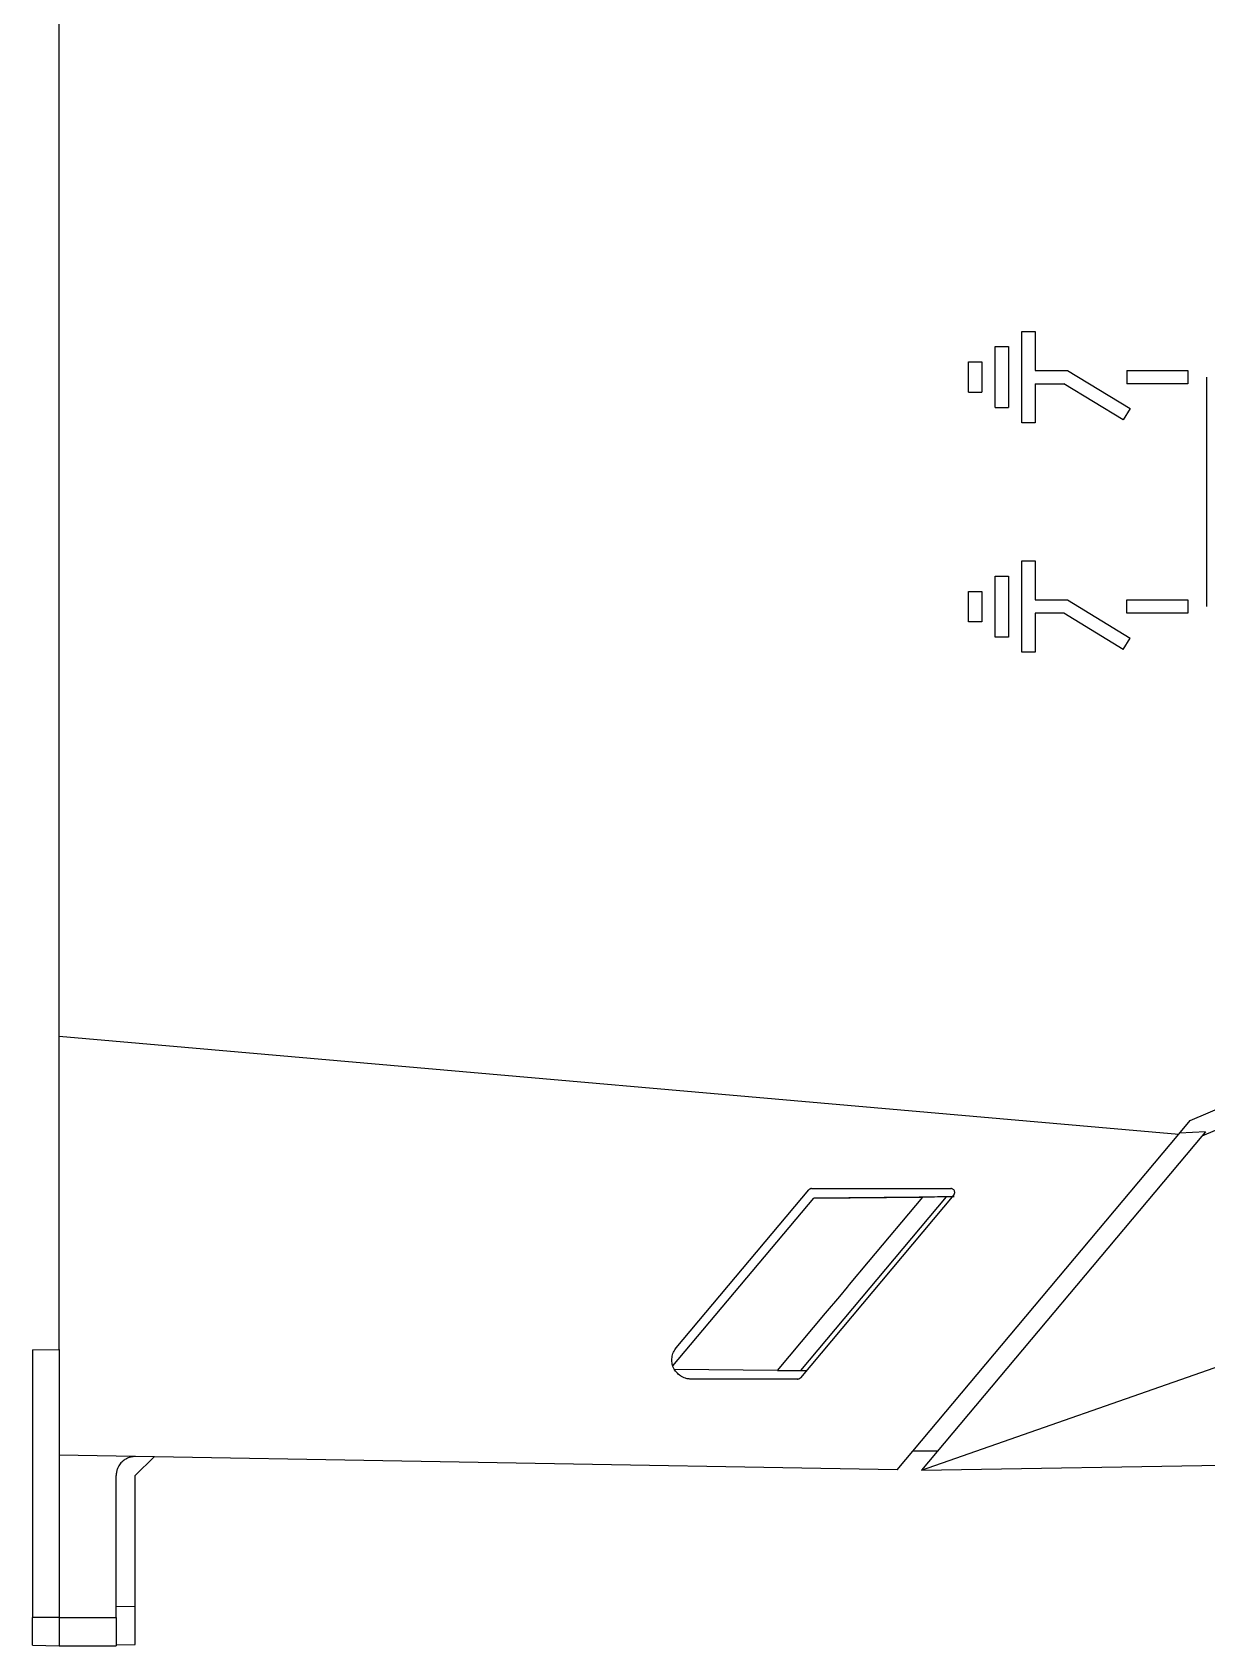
# Model space of a CAD drawing. Extents: x 86 to 639, y 68 to 658.
# Drawn here: x 86.4 to 148.1, y 308 to 392.7 of the extents above; entities that cross this region are included whole.
import ezdxf

# ---------------------------------------------------------------- set-up
doc = ezdxf.new("R2010")
doc.units = 0
doc.layers.get('0').update_dxf_attribs({"linetype": 'CONTINUOUS'})

msp = doc.modelspace()

# ---------------------------------------------------------------- linework, layer by layer
at = {"color": 7, "linetype": 'CONTINUOUS'}
for p, q in [((87.802, 339.998), (87.802, 395.782)), ((138.352, 372.198), (138.352, 376.998)), ((138.352, 376.998), (139.052, 376.998)), ((139.052, 376.998), (139.052, 374.948)), ((136.952, 372.998), (136.952, 376.198)), ((136.952, 376.198), (137.652, 376.198)), ((137.652, 376.198), (137.652, 372.998)), ((135.552, 373.798), (135.552, 375.398)), ((135.552, 375.398), (136.252, 375.398)), ((136.252, 375.398), (136.252, 373.798)), ((139.052, 374.948), (140.75, 374.948)), ((140.75, 374.948), (144.034, 372.947)), ((143.852, 374.948), (147.052, 374.948)), ((143.852, 374.948), (143.852, 374.248)), ((147.052, 374.948), (147.052, 374.248)), ((148.052, 362.548), (148.052, 374.598)), ((135.552, 373.798), (136.252, 373.798)), ((139.052, 374.248), (140.554, 374.248)), ((139.052, 374.248), (139.052, 372.198)), ((143.67, 372.349), (140.554, 374.248)), ((147.052, 374.248), (143.852, 374.248)), ((136.952, 372.998), (137.652, 372.998)), ((144.034, 372.947), (143.67, 372.349)), ((139.052, 372.198), (138.352, 372.198)), ((138.352, 360.148), (138.352, 364.948)), ((138.352, 364.948), (139.052, 364.948)), ((139.052, 364.948), (139.052, 362.898)), ((136.952, 360.948), (136.952, 364.148)), ((136.952, 364.148), (137.652, 364.148)), ((137.652, 364.148), (137.652, 360.948)), ((135.552, 361.748), (135.552, 363.348)), ((135.552, 363.348), (136.252, 363.348)), ((136.252, 363.348), (136.252, 361.748)), ((139.052, 362.898), (140.75, 362.898)), ((140.75, 362.898), (144.034, 360.897)), ((143.852, 362.198), (143.852, 362.898)), ((143.852, 362.898), (147.052, 362.898)), ((147.052, 362.898), (147.052, 362.198)), ((136.252, 361.748), (135.552, 361.748)), ((140.554, 362.198), (139.052, 362.198)), ((139.052, 362.198), (139.052, 360.148)), ((143.67, 360.299), (140.554, 362.198)), ((147.052, 362.198), (143.852, 362.198)), ((137.652, 360.948), (136.952, 360.948)), ((143.67, 360.299), (144.034, 360.897)), ((139.052, 360.148), (138.352, 360.148)), ((147.19, 335.576), (179.835, 349.432)), ((180.7, 348.713), (147.802, 334.749)), ((87.802, 339.998), (146.586, 334.855)), ((87.802, 323.55), (87.802, 339.998)), ((133.083, 317.208), (192.44, 337.998)), ((146.586, 334.855), (147.19, 335.576)), ((131.797, 317.23), (146.586, 334.855)), ((147.802, 334.749), (133.083, 317.208)), ((147.995, 334.978), (146.623, 334.9)), ((147.995, 334.978), (147.802, 334.749)), ((120.031, 322.687), (127.425, 331.498)), ((120.206, 323.641), (127.158, 331.927)), ((134.775, 331.67), (126.72, 322.07)), ((134.376, 331.559), (126.724, 322.441)), ((127.312, 331.998), (134.622, 331.998)), ((134.785, 331.562), (127.425, 331.498)), ((127.425, 331.498), (133.152, 331.548)), ((134.786, 331.562), (134.376, 331.559)), ((86.402, 323.526), (87.802, 323.55)), ((86.402, 323.526), (86.402, 309.487)), ((87.802, 323.55), (87.802, 317.998)), ((125.523, 322.452), (120.117, 322.499)), ((126.567, 321.998), (120.972, 321.998)), ((126.724, 322.441), (127.029, 322.438)), ((131.797, 317.23), (87.802, 317.998)), ((87.802, 317.998), (87.802, 309.481)), ((92.802, 317.911), (91.802, 316.928)), ((133.923, 318.208), (132.617, 318.208)), ((133.083, 317.208), (186.368, 318.138)), ((90.802, 309.481), (90.802, 316.928)), ((91.802, 310.068), (91.802, 316.928)), ((86.402, 316.773), (86.397, 316.773)), ((87.802, 309.481), (86.402, 309.487)), ((87.802, 309.481), (90.802, 309.481)), ((87.802, 309.481), (87.802, 307.998)), ((86.402, 308.023), (87.802, 307.998)), ((87.802, 307.998), (90.802, 307.998)), ((90.802, 308.051), (91.802, 308.068))]:
    msp.add_line(p, q, dxfattribs=at)
at = {"color": 8, "linetype": 'CONTINUOUS'}
msp.add_line((90.802, 310.05), (91.802, 310.068), dxfattribs=at)
at = {"color": 7, "linetype": 'CONTINUOUS', "flags": 128}
msp.add_lwpolyline([(125.523, 322.452), (128.036, 325.448), (128.784, 326.34), (129.192, 326.827), (129.305, 326.962), (130.299, 328.147), (133.152, 331.548)], dxfattribs=at)
at = {"color": 7, "linetype": 'CONTINUOUS'}
for points, knots in [([(127.312, 331.998), (127.298, 331.997), (127.27, 331.996), (127.23, 331.982), (127.19, 331.96), (127.169, 331.938), (127.158, 331.927)], [0, 0, 0, 0, 0.229532, 0.472333, 0.72899, 1, 1, 1, 1]), ([(134.775, 331.67), (134.784, 331.682), (134.802, 331.706), (134.817, 331.748), (134.823, 331.793), (134.82, 331.837), (134.805, 331.884), (134.774, 331.934), (134.726, 331.972), (134.672, 331.994), (134.639, 331.997), (134.622, 331.998)], [0, 0, 0, 0, 0.099229, 0.198689, 0.298389, 0.398337, 0.498542, 0.624317, 0.783091, 0.892063, 1, 1, 1, 1]), ([(120.972, 321.998), (120.94, 321.999), (120.875, 322.001), (120.779, 322.016), (120.669, 322.045), (120.549, 322.092), (120.383, 322.186), (120.202, 322.343), (120.046, 322.582), (119.969, 322.855), (119.969, 323.091), (120.007, 323.274), (120.054, 323.407), (120.118, 323.532), (120.177, 323.605), (120.206, 323.641)], [0, 0, 0, 0, 0.041869, 0.083809, 0.126305, 0.188323, 0.251029, 0.375195, 0.49917, 0.623844, 0.749545, 0.812738, 0.875233, 0.93827, 1, 1, 1, 1]), ([(126.567, 321.998), (126.58, 321.999), (126.608, 322.001), (126.649, 322.014), (126.688, 322.036), (126.709, 322.058), (126.72, 322.07)], [0, 0, 0, 0, 0.229635, 0.472466, 0.729088, 1, 1, 1, 1]), ([(91.82, 317.928), (91.788, 317.928), (91.723, 317.927), (91.627, 317.914), (91.531, 317.892), (91.436, 317.86), (91.344, 317.819), (91.255, 317.767), (91.171, 317.706), (91.09, 317.633), (91.01, 317.543), (90.933, 317.43), (90.865, 317.289), (90.813, 317.118), (90.806, 316.994), (90.802, 316.928)], [0, 0, 0, 0, 0.059301, 0.119465, 0.180532, 0.242541, 0.305529, 0.36953, 0.434578, 0.500705, 0.574524, 0.661349, 0.761199, 0.874082, 1, 1, 1, 1]), ([(91.802, 308.068), (91.802, 308.069), (91.802, 308.071), (91.802, 308.087), (91.802, 308.112), (91.802, 308.147), (91.802, 308.192), (91.803, 308.247), (91.803, 308.311), (91.803, 308.384), (91.803, 308.465), (91.803, 308.555), (91.803, 308.652), (91.803, 308.757), (91.803, 308.868), (91.803, 308.986), (91.803, 309.108), (91.803, 309.236), (91.802, 309.368), (91.802, 309.504), (91.802, 309.642), (91.802, 309.783), (91.802, 309.925), (91.802, 310.02), (91.802, 310.068)], [0, 0, 0, 0, 0.0454585, 0.0909159, 0.1363723, 0.1818278, 0.2272824, 0.2727364, 0.3181898, 0.3636428, 0.4090954, 0.4545477, 0.5, 0.5454522, 0.5909046, 0.6363572, 0.6818102, 0.7272636, 0.7727175, 0.8181722, 0.8636277, 0.909084, 0.9545415, 1, 1, 1, 1]), ([(86.402, 308.023), (86.402, 308.023), (86.402, 308.025), (86.402, 308.038), (86.402, 308.059), (86.402, 308.088), (86.402, 308.145), (86.402, 308.248), (86.402, 308.424), (86.402, 308.641), (86.402, 308.868), (86.402, 309.084), (86.402, 309.28), (86.402, 309.418), (86.402, 309.487)], [0, 0, 0, 0, 0.050276, 0.100213, 0.150024, 0.199926, 0.250134, 0.374978, 0.500038, 0.624882, 0.749942, 0.833318, 0.916337, 1, 1, 1, 1]), ([(90.802, 309.481), (90.802, 309.438), (90.802, 309.354), (90.802, 309.232), (90.802, 309.113), (90.802, 308.998), (90.802, 308.831), (90.802, 308.625), (90.802, 308.405), (90.802, 308.226), (90.802, 308.11), (90.802, 308.042), (90.802, 308.005), (90.802, 308), (90.802, 307.998)], [0, 0, 0, 0, 0.050276, 0.100212, 0.150023, 0.199926, 0.250134, 0.37498, 0.500038, 0.624884, 0.749942, 0.83332, 0.916339, 1, 1, 1, 1])]:
    msp.add_open_spline(points, degree=3, knots=knots, dxfattribs=at)
for points in [[(134.376, 331.559), (133.968, 331.555), (133.559, 331.552), (133.152, 331.548)], [(125.523, 322.452), (125.923, 322.448), (126.324, 322.445), (126.724, 322.441)]]:
    msp.add_open_spline(points, degree=3, dxfattribs=at)

doc.saveas('drawing.dxf')
